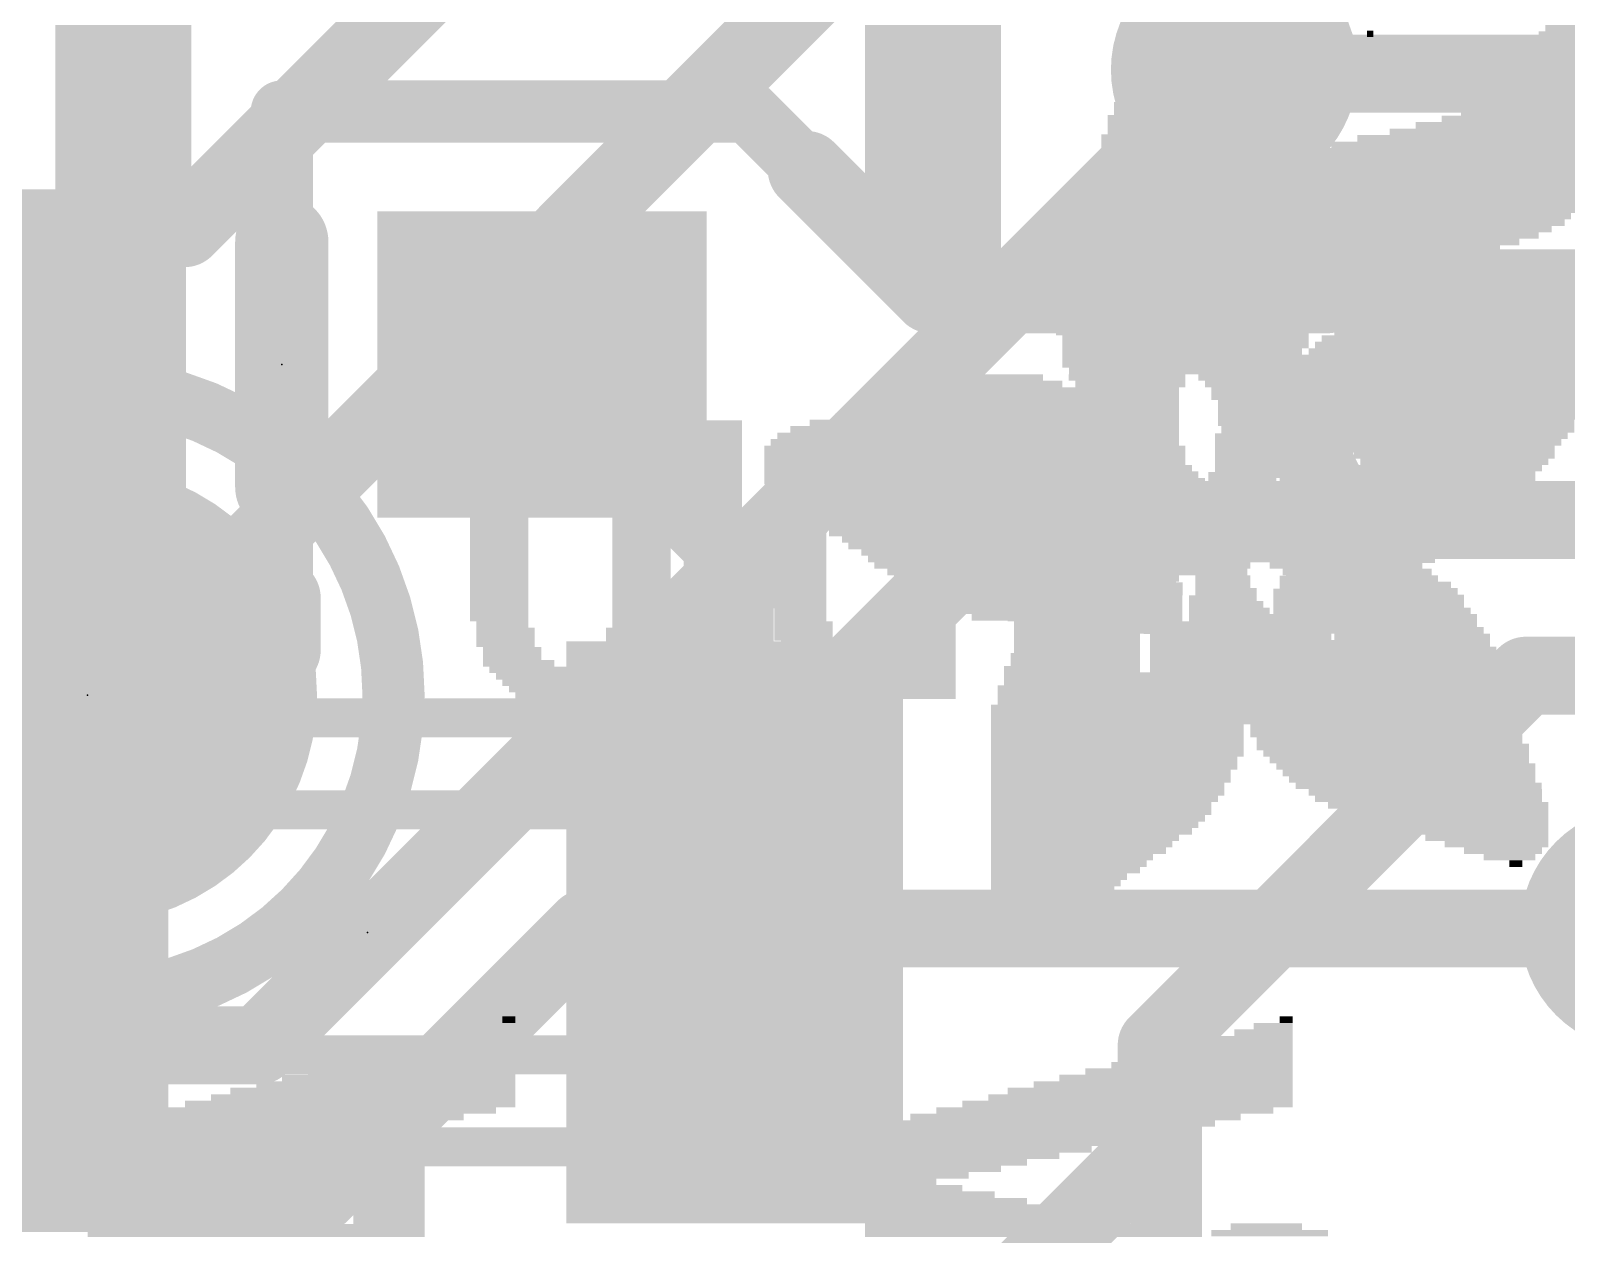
# Model space of a CAD drawing. Extents: x -0.1 to 50.8, y -0.1 to 23.
# Drawn here: x 20.71 to 25.72, y 3.51 to 7.44 of the extents above; entities that cross this region are included whole.
import ezdxf

# ---------------------------------------------------------------- set-up
doc = ezdxf.new("R2010")
doc.units = 0
for name, color, linetype in [('1', 12, 'CONTINUOUS'), ('16', 5, 'CONTINUOUS'), ('18', 110, 'CONTINUOUS'), ('200', 40, 'CONTINUOUS'), ('201', 6, 'CONTINUOUS'), ('21', 40, 'CONTINUOUS'), ('22', 6, 'CONTINUOUS'), ('23', 40, 'CONTINUOUS'), ('24', 6, 'CONTINUOUS')]:
    doc.layers.add(name, color=color, linetype=linetype)

# ---------------------------------------------------------------- blocks, each defined once
blk = doc.blocks.new('RECT')
blk.add_solid([(-0.5, -0.5), (0.5, -0.5), (-0.5, 0.5), (0.5, 0.5)])
blk = doc.blocks.new('PIE')
at = {"const_width": 0.5}
blk.add_lwpolyline([(0, -0.25, 1), (0, 0.25, 1), (0, -0.25)], format="xyb", dxfattribs=at)
blk = doc.blocks.new('ROUNDV')
at = {"const_width": 0.5}
blk.add_lwpolyline([(0, -0.25, 1), (0, 0.25, 1), (0, -0.25)], format="xyb", dxfattribs=at)

msp = doc.modelspace()

# ---------------------------------------------------------------- linework, layer by layer
at = {"layer": '1'}
for points, const_width in [([(24.651, 7.299), (24.638, 7.312)], 0.254), ([(25.7125, 7.299), (24.651, 7.299)], 0.254), ([(21.5265, 7.1755), (21.5265, 5.588)], 0.2032), ([(21.5265, 7.1755), (23.0505, 7.1755)], 0.2032), ([(23.0505, 7.1755), (23.241, 6.985)], 0.2032), ([(23.241, 6.985), (23.6474, 6.5786)], 0.254), ([(24.9418, 6.5786), (24.9622, 6.599)], 0.254), ([(26.4125, 6.599), (24.9622, 6.599)], 0.254), ([(23.6474, 6.5786), (24.9418, 6.5786)], 0.254), ([(20.2438, 5.9173), (20.6765, 6.35)], 0.254), ([(22.3765, 6.35), (23.0059, 5.7206)], 0.254), ([(23.8895, 5.842), (23.0059, 4.9584)], 0.254), ([(26.646, 5.842), (23.8895, 5.842)], 0.254), ([(23.0059, 5.7206), (23.0059, 4.4958)], 0.254), ([(21.5265, 5.588), (21.5265, 5.4164)], 0.254), ([(21.5265, 5.4164), (20.6059, 4.4958)], 0.254), ([(24.384, 4.1275), (25.5905, 5.334)], 0.254), ([(25.5905, 5.334), (26.8605, 5.334)], 0.254), ([(23.0059, 4.9584), (23.0059, 4.4958)], 0.254), ([(20.3274, 4.2173), (20.6059, 4.4958)], 0.254), ([(24.384, 3.81), (24.384, 4.1275)], 0.254), ([(23.622, 3.048), (24.384, 3.81)], 0.254)]:
    msp.add_lwpolyline(points, dxfattribs=dict(at, const_width=const_width))
for points, const_width in [([(24.6829, 7.3569, 1), (24.5931, 7.2671)], 0.127), ([(24.651, 7.3625, 1), (24.651, 7.2355)], 0.127), ([(25.7125, 7.2355, 1), (25.7125, 7.3625)], 0.127), ([(24.6061, 7.2541, 1), (24.6959, 7.3439)], 0.127), ([(21.5773, 7.1755, 1), (21.4757, 7.1755)], 0.1016), ([(21.5265, 7.2263, 1), (21.5265, 7.1247)], 0.1016), ([(23.0864, 7.2114, 1), (23.0146, 7.1396)], 0.1016), ([(23.0505, 7.1247, 1), (23.0505, 7.2263)], 0.1016), ([(23.2859, 7.0299, 1), (23.1961, 6.9401)], 0.127), ([(23.2051, 6.9491, 1), (23.2769, 7.0209)], 0.1016), ([(24.9622, 6.6625, 1), (24.9622, 6.5355)], 0.127), ([(25.0071, 6.5541, 1), (24.9173, 6.6439)], 0.127), ([(23.6474, 6.6421, 1), (23.6474, 6.5151)], 0.127), ([(23.6025, 6.5337, 1), (23.6923, 6.6235)], 0.127), ([(24.8969, 6.6235, 1), (24.9867, 6.5337)], 0.127), ([(24.9418, 6.5151, 1), (24.9418, 6.6421)], 0.127), ([(20.7214, 6.3051, 1), (20.6316, 6.3949)], 0.127), ([(22.4214, 6.3949, 1), (22.3316, 6.3051)], 0.127), ([(23.8895, 5.9055, 1), (23.8895, 5.7785)], 0.127), ([(23.9344, 5.7971, 1), (23.8446, 5.8869)], 0.127), ([(23.0694, 5.7206, 1), (22.9424, 5.7206)], 0.127), ([(22.961, 5.6757, 1), (23.0508, 5.7655)], 0.127), ([(21.59, 5.588, 1), (21.463, 5.588)], 0.127), ([(21.4757, 5.588, 1), (21.5773, 5.588)], 0.1016), ([(21.5714, 5.3715, 1), (21.4816, 5.4613)], 0.127), ([(21.463, 5.4164, 1), (21.59, 5.4164)], 0.127), ([(25.5905, 5.3975, 1), (25.5905, 5.2705)], 0.127), ([(25.6354, 5.2891, 1), (25.5456, 5.3789)], 0.127), ([(23.0694, 4.9584, 1), (22.9424, 4.9584)], 0.127), ([(22.961, 5.0033, 1), (23.0508, 4.9135)], 0.127), ([(20.6508, 4.4509, 1), (20.561, 4.5407)], 0.127), ([(20.561, 4.5407, 1), (20.6508, 4.4509)], 0.127), ([(22.9424, 4.4958, 1), (23.0694, 4.4958)], 0.127), ([(22.9424, 4.4958, 1), (23.0694, 4.4958)], 0.127), ([(24.4475, 4.1275, 1), (24.3205, 4.1275)], 0.127), ([(24.3391, 4.1724, 1), (24.4289, 4.0826)], 0.127), ([(24.4289, 3.7651, 1), (24.3391, 3.8549)], 0.127), ([(24.3205, 3.81, 1), (24.4475, 3.81)], 0.127)]:
    msp.add_lwpolyline(points, format="xyb", dxfattribs=dict(at, const_width=const_width))
at = {"layer": '16', "const_width": 0.254}
for points in [[(21.209, 6.7945), (23.114, 8.6995)], [(23.6855, 8.001), (20.955, 5.2705)], [(24.638, 7.312), (21.4528, 4.1268)], [(20.1295, 6.7945), (21.209, 6.7945)], [(20.955, 5.2705), (20.8915, 5.2705)], [(22.517, 4.5085), (21.6527, 3.6442)], [(25.9715, 4.5085), (22.517, 4.5085)], [(21.4528, 4.1268), (18.0946, 4.1268)], [(21.6527, 3.6442), (11.5182, 3.6442)]]:
    msp.add_lwpolyline(points, dxfattribs=at)
at = {"layer": '16', "const_width": 0.127}
for points in [[(24.6829, 7.2671, 1), (24.5931, 7.3569)], [(21.1641, 6.8394, 1), (21.2539, 6.7496)], [(21.209, 6.731, 1), (21.209, 6.858)], [(20.8915, 5.334, 1), (20.8915, 5.207)], [(20.9101, 5.3154, 1), (20.9999, 5.2256)], [(20.955, 5.207, 1), (20.955, 5.334)], [(22.517, 4.572, 1), (22.517, 4.445)], [(22.5619, 4.4636, 1), (22.4721, 4.5534)], [(21.4079, 4.1717, 1), (21.4977, 4.0819)], [(21.4528, 4.0633, 1), (21.4528, 4.1903)], [(21.6527, 3.5807, 1), (21.6527, 3.7077)], [(21.6078, 3.6891, 1), (21.6976, 3.5993)]]:
    msp.add_lwpolyline(points, format="xyb", dxfattribs=at)
at = {"layer": '21'}
for points, const_width in [([(21.5265, 5.95), (21.5265, 6.75)], 0.3048), ([(20.4887, 5.1958), (23.1231, 5.1958)], 0.127), ([(23.4059, 4.913), (23.4059, 4.0194)], 0.127), ([(20.8059, 4.8958), (22.8059, 4.8958)], 0.127), ([(23.1059, 4.6958), (23.1059, 4.3958)], 0.127), ([(22.9059, 4.0958), (20.8059, 4.0958)], 0.127), ([(23.1823, 3.7958), (20.5221, 3.7958)], 0.127)]:
    msp.add_lwpolyline(points, dxfattribs=dict(at, const_width=const_width))
for points, const_width in [([(21.6027, 6.75, 1), (21.4503, 6.75)], 0.1524), ([(25.2625, 5.8328, 1), (25.2625, 6.4652, 1), (25.2625, 5.8328)], 0.127), ([(21.4503, 5.95, 1), (21.6027, 5.95)], 0.1524), ([(23.4059, 4.913, 0.4142), (23.1231, 5.1958)], 0.127), ([(23.1231, 5.2275, 1), (23.1231, 5.1641)], 0.0635), ([(23.1231, 5.1641, 1), (23.1231, 5.2275)], 0.0635), ([(23.4377, 4.913, 1), (23.3742, 4.913)], 0.0635), ([(20.8059, 4.8958, 0.4142), (20.5059, 4.5958)], 0.127), ([(20.8059, 4.9276, 1), (20.8059, 4.8641)], 0.0635), ([(20.8059, 4.8641, 1), (20.8059, 4.9276)], 0.0635), ([(23.1059, 4.6958, 0.4142), (22.8059, 4.8958)], 0.127), ([(22.7997, 4.9269, 1), (22.8121, 4.8647)], 0.0635), ([(22.8059, 4.8641, 1), (22.8059, 4.9276)], 0.0635), ([(23.3742, 4.913, 1), (23.4377, 4.913)], 0.0635), ([(23.1377, 4.6958, 1), (23.0742, 4.6958)], 0.0635), ([(23.0748, 4.6896, 1), (23.137, 4.702)], 0.0635), ([(20.5059, 4.3958, 0.414), (20.8059, 4.0958)], 0.127), ([(22.9059, 4.0958, 0.4144), (23.1059, 4.3958)], 0.127), ([(23.137, 4.402, 1), (23.0748, 4.3896)], 0.0635), ([(23.0742, 4.3958, 1), (23.1377, 4.3958)], 0.0635), ([(20.8059, 4.1276, 1), (20.8059, 4.0641)], 0.0635), ([(20.8059, 4.0641, 1), (20.8059, 4.1275)], 0.0635), ([(22.8997, 4.1269, 1), (22.9121, 4.0647)], 0.0635), ([(22.9059, 4.0641, 1), (22.9059, 4.1276)], 0.0635), ([(23.1823, 3.7958, 0.4142), (23.4059, 4.0194)], 0.127), ([(23.4377, 4.0194, 1), (23.3742, 4.0194)], 0.0635), ([(23.3742, 4.0194, 1), (23.4377, 4.0194)], 0.0635), ([(23.1823, 3.8276, 1), (23.1823, 3.7641)], 0.0635), ([(23.1823, 3.7641, 1), (23.1823, 3.8276)], 0.0635)]:
    msp.add_lwpolyline(points, format="xyb", dxfattribs=dict(at, const_width=const_width))
at = {"layer": '22', "const_width": 0.2032}
msp.add_lwpolyline([(20.8915, 4.2705, 1), (20.8915, 6.2705, 1), (20.8915, 4.2705)], format="xyb", dxfattribs=at)
at = {"layer": '23'}
for p in [(21.5265, 6.35), (21.8059, 4.4958)]:
    msp.add_point(p, dxfattribs=at)
at = {"layer": '24'}
msp.add_point((20.8915, 5.2705), dxfattribs=at)

# ---------------------------------------------------------------- block references
at = {"layer": '1'}
for p, xscale, yscale in [((25.7125, 7.299), 0.7, 0.22), ((23.0059, 4.4958), 1.1, 1.9)]:
    msp.add_blockref('RECT', p, dxfattribs=dict(at, xscale=xscale, yscale=yscale))
at = {"layer": '1', "xscale": 1.075, "rotation": 180}
for p in [(20.6765, 6.35), (22.3765, 6.35)]:
    msp.add_blockref('RECT', p, dxfattribs=at)
at = {"layer": '1', "xscale": 1.1, "yscale": 1.9, "rotation": 180}
msp.add_blockref('RECT', (20.6059, 4.4958), dxfattribs=at)
at = {"layer": '16', "xscale": 1.5, "yscale": 1.5}
msp.add_blockref('PIE', (20.8915, 5.2705), dxfattribs=at)
at = {"layer": '18'}
for p, xscale, yscale in [((24.638, 7.312), 0.8064, 0.8064), ((24.638, 7.312), 0.8064, 0.8064), ((25.9715, 4.5085), 0.8001, 0.8001), ((25.9715, 4.5085), 0.8001, 0.8001)]:
    msp.add_blockref('ROUNDV', p, dxfattribs=dict(at, xscale=xscale, yscale=yscale))
at = {"layer": '200', "yscale": 0.0212}
for p, xscale in [((25.0815, 7.4292), 0.0212), ((24.3619, 7.281), 0.0635), ((24.3724, 7.2175), 0.2117), ((24.3619, 7.2387), 0.1905), ((24.3619, 7.2599), 0.1482), ((24.3724, 7.1964), 0.254), ((24.3724, 7.1752), 0.254), ((24.3724, 7.154), 0.2963), ((24.383, 7.1329), 0.3175), ((24.383, 7.0905), 0.3598), ((24.3936, 7.0694), 0.381), ((24.383, 7.1117), 0.3175), ((24.4042, 7.0482), 0.4022), ((24.4042, 7.0271), 0.4022), ((24.4042, 7.0059), 0.4445), ((24.4148, 6.9847), 0.4657), ((24.4254, 6.9636), 0.4868), ((24.4148, 6.9424), 0.508), ((24.4254, 6.9212), 0.5291), ((24.4254, 6.8789), 0.5715), ((24.4359, 6.9001), 0.5503), ((24.4465, 6.8154), 0.6561), ((24.4359, 6.8577), 0.5926), ((24.4465, 6.8366), 0.6138), ((24.4465, 6.7942), 0.6561), ((24.4571, 6.7731), 0.6773), ((24.4465, 6.7519), 0.6985), ((24.4571, 6.7307), 0.7196), ((24.4571, 6.6884), 0.762), ((24.4571, 6.6672), 0.762), ((24.4571, 6.7096), 0.7196), ((24.4677, 6.6461), 0.7831), ((24.4677, 6.6249), 0.7831), ((24.4677, 6.5614), 0.8255), ((24.4677, 6.6037), 0.7831), ((24.4677, 6.5826), 0.7831), ((24.4677, 6.5402), 0.8255), ((24.4677, 6.5191), 0.8255), ((25.4942, 6.5191), 0.8043), ((25.5154, 6.5402), 0.6773), ((24.4677, 6.4979), 0.8255), ((24.4677, 6.4767), 0.8255), ((25.4519, 6.4767), 0.9313), ((25.4625, 6.4979), 0.8678), ((24.4677, 6.4556), 0.8255), ((24.4783, 6.4344), 0.8043), ((24.4783, 6.4132), 0.8043), ((25.4096, 6.4132), 1.016), ((25.4201, 6.4344), 0.9948), ((25.4413, 6.4556), 0.9525), ((24.9863, 6.3709), 1.8203), ((24.4677, 6.3921), 0.7831), ((25.399, 6.3921), 1.0371), ((24.9863, 6.3497), 1.8203), ((24.9863, 6.3286), 1.7779), ((24.0232, 6.2651), 0.8678), ((23.8645, 6.2862), 0.4233), ((23.875, 6.3074), 0.2752), ((24.2878, 6.3074), 0.381), ((24.2984, 6.2862), 0.3598), ((25.1873, 6.3074), 1.3334), ((25.1979, 6.2862), 1.3123), ((25.1979, 6.2651), 1.27), ((23.9597, 6.2228), 0.9948), ((23.9915, 6.2439), 0.9313), ((25.1873, 6.2439), 1.2488), ((25.1873, 6.2228), 1.2065), ((23.8539, 6.1593), 1.2065), ((23.8962, 6.1804), 1.1218), ((23.928, 6.2016), 1.0583), ((25.1873, 6.2016), 1.2065), ((25.1767, 6.1804), 1.1853), ((25.1662, 6.1593), 1.1641), ((23.801, 6.1169), 1.3123), ((23.8221, 6.1381), 1.27), ((25.1767, 6.1381), 1.143), ((25.1662, 6.1169), 1.1218), ((23.7904, 6.0746), 1.3758), ((23.7904, 6.0958), 1.3334), ((25.145, 6.0746), 1.0795), ((25.1556, 6.0958), 1.1006), ((23.7904, 6.0534), 1.3758), ((23.7904, 6.0323), 1.3758), ((23.801, 6.0111), 1.3969), ((24.7111, 6.0111), 0.254), ((24.7746, 6.0534), 0.3387), ((24.7428, 6.0323), 0.2752), ((25.3567, 6.0534), 0.6561), ((25.3355, 6.0111), 0.6138), ((25.3567, 6.0323), 0.6138), ((23.8115, 5.9899), 1.4181), ((23.8221, 5.9688), 1.4393), ((24.6688, 5.9688), 0.2117), ((24.6899, 5.9899), 0.2117), ((25.3143, 5.9688), 0.6138), ((25.3249, 5.9899), 0.5926), ((23.9385, 5.9476), 1.6298), ((23.6316, 5.9264), 0.9736), ((24.4994, 5.9264), 0.4657), ((25.2614, 5.9264), 0.635), ((25.2932, 5.9476), 0.6138), ((23.6211, 5.9053), 0.9101), ((23.6316, 5.8841), 0.8466), ((23.6528, 5.8629), 0.8466), ((24.5206, 5.9053), 0.381), ((24.5418, 5.8841), 0.3387), ((24.5735, 5.8629), 0.3175), ((25.1767, 5.8629), 0.7196), ((25.2191, 5.8841), 0.6773), ((25.2402, 5.9053), 0.635), ((23.6846, 5.8418), 0.8255), ((23.7163, 5.8206), 0.8466), ((24.9439, 5.8206), 1.0583), ((24.9651, 5.8418), 1.0583), ((23.7586, 5.7994), 0.889), ((24.383, 5.7783), 2.0531), ((24.9228, 5.7994), 1.0583), ((24.383, 5.7571), 2.0108), ((24.3724, 5.7359), 1.9049), ((24.3407, 5.7148), 1.7991), ((24.0761, 5.6936), 1.2276), ((24.0867, 5.6724), 1.1641), ((24.9968, 5.6936), 0.4868), ((25.0392, 5.6724), 0.4868), ((23.9915, 5.6513), 0.9313), ((23.9915, 5.6301), 0.889), ((24.002, 5.6089), 0.8255), ((24.6053, 5.6513), 0.1693), ((24.6053, 5.6301), 0.1693), ((24.6158, 5.6089), 0.1905), ((25.0603, 5.6513), 0.4868), ((25.1132, 5.6089), 0.508), ((25.1027, 5.6301), 0.4868), ((24.0126, 5.5878), 0.762), ((24.0232, 5.5666), 0.7408), ((24.6158, 5.5878), 0.1905), ((24.6264, 5.5666), 0.2117), ((25.1344, 5.5878), 0.508), ((25.145, 5.5666), 0.4868), ((24.0444, 5.5454), 0.6561), ((24.0655, 5.5243), 0.5715), ((24.637, 5.5243), 0.2752), ((24.637, 5.5454), 0.2328), ((25.1662, 5.5454), 0.4868), ((25.1873, 5.5243), 0.4868), ((24.1396, 5.4608), 0.381), ((24.1608, 5.4819), 0.381), ((24.1714, 5.5031), 0.3598), ((24.6476, 5.4819), 0.3387), ((24.6688, 5.4608), 0.381), ((24.6476, 5.5031), 0.2963), ((25.1873, 5.5031), 0.4868), ((25.1979, 5.4819), 0.508), ((25.2191, 5.4608), 0.508), ((24.129, 5.4184), 0.4022), ((24.1396, 5.4396), 0.381), ((24.9757, 5.4184), 1.0371), ((24.6688, 5.4396), 0.4233), ((25.2085, 5.4396), 0.5291), ((24.1185, 5.3973), 0.4233), ((24.1185, 5.3761), 0.4233), ((24.9545, 5.3761), 1.0795), ((24.9651, 5.3973), 1.0583), ((24.7005, 5.3338), 1.6298), ((24.7005, 5.3126), 1.6298), ((24.1079, 5.355), 0.4445), ((24.9545, 5.355), 1.1218), ((24.7005, 5.2915), 1.6721), ((24.7005, 5.2703), 1.6721), ((24.7005, 5.228), 1.7144), ((24.7005, 5.2068), 1.7144), ((24.7005, 5.2491), 1.6721), ((24.7005, 5.1856), 1.7144), ((24.256, 5.1645), 0.8255), ((25.1344, 5.1645), 0.889), ((24.256, 5.1433), 0.8255), ((24.256, 5.1221), 0.8255), ((25.1344, 5.1433), 0.889), ((25.145, 5.1221), 0.8678), ((24.256, 5.101), 0.8255), ((24.256, 5.0798), 0.8255), ((24.2454, 5.0586), 0.8043), ((25.1556, 5.101), 0.889), ((25.1662, 5.0798), 0.8678), ((25.1767, 5.0586), 0.8466), ((24.2454, 5.0375), 0.8043), ((24.2349, 5.0163), 0.7831), ((25.1979, 5.0375), 0.8466), ((25.2085, 5.0163), 0.8255), ((24.2243, 4.974), 0.762), ((24.2349, 4.9951), 0.7831), ((25.2191, 4.9951), 0.8043), ((25.2402, 4.974), 0.8043), ((24.2243, 4.9528), 0.762), ((24.2137, 4.9316), 0.7408), ((24.2031, 4.9105), 0.7196), ((25.2614, 4.9528), 0.762), ((25.272, 4.9316), 0.7408), ((25.3037, 4.9105), 0.7196), ((24.1925, 4.8681), 0.6985), ((24.2031, 4.8893), 0.7196), ((25.3355, 4.8893), 0.6561), ((25.3672, 4.8681), 0.5926), ((24.1819, 4.847), 0.6773), ((24.1714, 4.8258), 0.6561), ((25.399, 4.847), 0.5291), ((25.4307, 4.8258), 0.4657), ((24.1502, 4.8046), 0.6138), ((24.1396, 4.7835), 0.5926), ((24.129, 4.7623), 0.5715), ((25.4625, 4.8046), 0.4022), ((25.4942, 4.7835), 0.3387), ((25.5154, 4.7623), 0.254), ((24.1079, 4.7411), 0.5292), ((24.0973, 4.72), 0.508), ((25.5366, 4.7411), 0.1693), ((25.5577, 4.72), 0.0423), ((24.0867, 4.6988), 0.4868), ((24.0655, 4.6776), 0.4445), ((24.055, 4.6565), 0.4233), ((24.0444, 4.6353), 0.4022), ((24.0232, 4.6141), 0.3598), ((24.0126, 4.593), 0.3387), ((23.9915, 4.5718), 0.2963), ((23.9809, 4.5507), 0.2752), ((23.9703, 4.5295), 0.254), ((23.9597, 4.5083), 0.1905), ((23.9597, 4.4872), 0.1482), ((23.9491, 4.466), 0.0847), ((23.8116, 3.5559), 0.3598), ((23.8116, 3.5347), 0.3598), ((23.8116, 3.5135), 0.3598), ((24.7534, 3.5135), 0.381), ((24.7428, 3.5347), 0.2328)]:
    msp.add_blockref('RECT', p, dxfattribs=dict(at, xscale=xscale))
at = {"layer": '201', "yscale": 0.0212, "rotation": 180}
for p, xscale in [((21.0093, 7.4477), 0.4443), ((21.0093, 7.4265), 0.4443), ((23.654, 7.4477), 0.4443), ((23.654, 7.4265), 0.4443), ((25.8756, 7.4265), 0.4866), ((25.8862, 7.4477), 0.4655), ((21.0093, 7.4054), 0.4443), ((21.0093, 7.3842), 0.4443), ((21.0093, 7.3631), 0.4443), ((23.654, 7.4054), 0.4443), ((23.654, 7.3842), 0.4443), ((23.654, 7.3631), 0.4443), ((25.8545, 7.3842), 0.4866), ((25.8545, 7.3631), 0.4866), ((25.8651, 7.4054), 0.4655), ((21.0093, 7.3419), 0.4443), ((21.0093, 7.3207), 0.4443), ((23.654, 7.3419), 0.4443), ((23.654, 7.3207), 0.4443), ((25.8227, 7.3207), 0.5078), ((25.8333, 7.3419), 0.4866), ((21.0093, 7.2996), 0.4443), ((21.0093, 7.2784), 0.4443), ((23.654, 7.2996), 0.4443), ((23.654, 7.2784), 0.4443), ((25.8016, 7.2784), 0.5078), ((25.8227, 7.2996), 0.5078), ((21.0093, 7.2573), 0.4443), ((21.0093, 7.2361), 0.4443), ((21.0093, 7.2149), 0.4443), ((23.654, 7.2573), 0.4443), ((23.654, 7.2361), 0.4443), ((23.654, 7.2149), 0.4443), ((25.7487, 7.2149), 0.5713), ((25.7804, 7.2361), 0.5501), ((25.791, 7.2573), 0.529), ((21.0093, 7.1938), 0.4443), ((21.0093, 7.1726), 0.4443), ((23.654, 7.1938), 0.4443), ((23.654, 7.1726), 0.4443), ((25.6958, 7.1726), 0.6347), ((25.7381, 7.1938), 0.5924), ((21.0093, 7.1515), 0.4443), ((21.0093, 7.1303), 0.4443), ((23.654, 7.1515), 0.4443), ((23.654, 7.1303), 0.4443), ((25.6112, 7.1303), 0.7617), ((25.6641, 7.1515), 0.6982), ((21.0093, 7.1092), 0.4443), ((21.0093, 7.088), 0.4443), ((21.0093, 7.0668), 0.4443), ((23.654, 7.1092), 0.4443), ((23.654, 7.088), 0.4443), ((23.654, 7.0668), 0.4443), ((25.4631, 7.0668), 1.0156), ((25.5054, 7.088), 0.931), ((25.5688, 7.1092), 0.8463), ((21.0093, 7.0457), 0.4443), ((21.0093, 7.0245), 0.4443), ((23.654, 7.0457), 0.4443), ((23.654, 7.0245), 0.4443), ((25.3361, 7.0245), 1.1849), ((25.3996, 7.0457), 1.1002), ((21.0093, 7.0034), 0.4443), ((21.0093, 6.9822), 0.4443), ((23.654, 7.0034), 0.4443), ((23.654, 6.9822), 0.4443), ((25.2832, 7.0034), 1.2907), ((25.2726, 6.9822), 1.2695), ((21.0093, 6.961), 0.4443), ((21.0093, 6.9399), 0.4443), ((21.0093, 6.9187), 0.4443), ((23.654, 6.961), 0.4443), ((23.654, 6.9399), 0.4443), ((23.654, 6.9187), 0.4443), ((25.2515, 6.9399), 1.2272), ((25.2409, 6.9187), 1.206), ((25.2621, 6.961), 1.2483), ((21.0093, 6.8976), 0.4443), ((21.0093, 6.8764), 0.4443), ((23.654, 6.8976), 0.4443), ((23.654, 6.8764), 0.4443), ((25.2303, 6.8976), 1.1849), ((25.2197, 6.8764), 1.1637), ((21.0093, 6.8553), 0.4443), ((21.0093, 6.8341), 0.4443), ((21.0093, 6.8129), 0.4443), ((23.654, 6.8553), 0.4443), ((23.654, 6.8341), 0.4443), ((23.654, 6.8129), 0.4443), ((25.188, 6.8341), 1.1002), ((25.1774, 6.8129), 1.0791), ((25.2092, 6.8553), 1.1425), ((21.0093, 6.7918), 0.4443), ((21.0093, 6.7706), 0.4443), ((23.654, 6.7918), 0.4443), ((23.654, 6.7706), 0.4443), ((25.1563, 6.7918), 1.0368), ((25.1351, 6.7706), 0.9944), ((21.0093, 6.7495), 0.4443), ((21.0093, 6.7283), 0.4443), ((23.654, 6.7495), 0.4443), ((23.654, 6.7283), 0.4443), ((25.1034, 6.7495), 0.931), ((25.0716, 6.7283), 0.8675), ((21.0093, 6.7071), 0.4443), ((23.654, 6.7071), 0.4443), ((25.0082, 6.7071), 0.7405), ((22.4692, 6.1782), 0.2327), ((25.0822, 6.1782), 0.2116), ((22.4692, 6.1147), 0.4443), ((22.4692, 6.1359), 0.402), ((22.4692, 6.157), 0.3174), ((22.9347, 6.157), 0.1904), ((22.9347, 6.1359), 0.1904), ((22.9347, 6.1147), 0.1904), ((23.4742, 6.1147), 0.5078), ((23.4953, 6.1359), 0.4655), ((23.5271, 6.157), 0.402), ((23.8762, 6.157), 0.1693), ((23.8868, 6.1359), 0.1904), ((23.8868, 6.1147), 0.1904), ((24.2782, 6.1359), 0.2116), ((24.2782, 6.1147), 0.2116), ((24.2782, 6.157), 0.1693), ((24.6696, 6.1147), 0.1904), ((24.6802, 6.1359), 0.1693), ((24.6908, 6.157), 0.1904), ((25.0822, 6.1147), 0.4655), ((25.0716, 6.1359), 0.402), ((25.0822, 6.157), 0.3385), ((22.4692, 6.0724), 0.529), ((22.4692, 6.0936), 0.4866), ((22.9347, 6.0936), 0.1904), ((22.9347, 6.0724), 0.1904), ((23.453, 6.0724), 0.5501), ((23.4636, 6.0936), 0.529), ((23.8868, 6.0936), 0.1904), ((23.8868, 6.0724), 0.1904), ((24.2782, 6.0936), 0.2116), ((24.2782, 6.0724), 0.2116), ((24.6696, 6.0936), 0.1904), ((24.6696, 6.0724), 0.1904), ((25.0716, 6.0724), 0.529), ((25.0822, 6.0936), 0.5078), ((22.2787, 6.0301), 0.1904), ((22.2787, 6.0089), 0.1904), ((22.2999, 6.0512), 0.2327), ((22.6384, 6.0512), 0.2327), ((22.6596, 6.0301), 0.1904), ((22.6596, 6.0089), 0.1904), ((22.9347, 6.0512), 0.1904), ((22.9347, 6.0301), 0.1904), ((22.9347, 6.0089), 0.1904), ((23.2732, 6.0301), 0.2327), ((23.2626, 6.0089), 0.2116), ((23.453, 6.0512), 0.5501), ((23.6329, 6.0301), 0.1904), ((23.6329, 6.0089), 0.1904), ((23.8973, 6.0512), 0.1693), ((23.8973, 6.0301), 0.1693), ((23.8973, 6.0089), 0.1693), ((24.2782, 6.0089), 0.2539), ((24.2782, 6.0512), 0.2116), ((24.2782, 6.0301), 0.2116), ((24.659, 6.0512), 0.1693), ((24.659, 6.0301), 0.1693), ((24.659, 6.0089), 0.1693), ((24.8918, 6.0301), 0.2116), ((24.8918, 6.0089), 0.2116), ((24.9129, 6.0512), 0.2116), ((25.2515, 6.0512), 0.2116), ((25.2621, 6.0301), 0.1904), ((25.2726, 6.0089), 0.1693), ((22.2576, 5.9878), 0.1904), ((22.2576, 5.9666), 0.1904), ((22.6808, 5.9878), 0.1904), ((22.6808, 5.9666), 0.1904), ((22.9347, 5.9878), 0.1904), ((22.9347, 5.9666), 0.1904), ((23.2414, 5.9878), 0.2116), ((23.2309, 5.9666), 0.1904), ((23.6329, 5.9878), 0.1904), ((23.6329, 5.9666), 0.1904), ((23.9079, 5.9878), 0.1904), ((23.9079, 5.9666), 0.1904), ((24.2782, 5.9878), 0.2539), ((24.2782, 5.9666), 0.2539), ((24.6485, 5.9878), 0.1904), ((24.6485, 5.9666), 0.1904), ((24.8812, 5.9878), 0.1904), ((24.8812, 5.9666), 0.1904), ((25.2832, 5.9878), 0.1904), ((25.2832, 5.9666), 0.1904), ((22.247, 5.9243), 0.1693), ((22.2576, 5.9455), 0.1904), ((22.6808, 5.9455), 0.1904), ((22.6808, 5.9243), 0.1904), ((22.9347, 5.9455), 0.1904), ((22.9347, 5.9243), 0.1904), ((23.2309, 5.9455), 0.1904), ((23.2309, 5.9243), 0.1904), ((23.6329, 5.9455), 0.1904), ((23.6329, 5.9243), 0.1904), ((23.9185, 5.9455), 0.1693), ((23.9185, 5.9243), 0.1693), ((24.2782, 5.9455), 0.2539), ((24.2782, 5.9243), 0.2539), ((24.6379, 5.9243), 0.1693), ((24.6485, 5.9455), 0.1904), ((24.8812, 5.9455), 0.1904), ((25.2832, 5.9455), 0.1904), ((25.2832, 5.9243), 0.1904), ((22.2364, 5.9031), 0.1904), ((22.2364, 5.882), 0.1904), ((22.2364, 5.8608), 0.1904), ((22.7019, 5.9031), 0.1904), ((22.7019, 5.882), 0.1904), ((22.7019, 5.8608), 0.1904), ((22.9347, 5.9031), 0.1904), ((22.9347, 5.882), 0.1904), ((22.9347, 5.8608), 0.1904), ((23.2097, 5.882), 0.1904), ((23.2097, 5.8608), 0.1904), ((23.2203, 5.9031), 0.1693), ((23.6329, 5.9031), 0.1904), ((23.6329, 5.882), 0.1904), ((23.6329, 5.8608), 0.1904), ((23.9185, 5.9031), 0.1693), ((23.9185, 5.882), 0.1693), ((23.9291, 5.8608), 0.1904), ((24.2782, 5.882), 0.2962), ((24.2041, 5.8608), 0.1481), ((24.2782, 5.9031), 0.2539), ((24.3628, 5.8608), 0.127), ((24.6379, 5.9031), 0.1693), ((24.6379, 5.882), 0.1693), ((24.6379, 5.8608), 0.1693), ((25.2621, 5.8608), 0.2327), ((25.2726, 5.882), 0.2116), ((25.2832, 5.9031), 0.1904), ((22.2364, 5.8397), 0.1904), ((22.2364, 5.8185), 0.1904), ((22.7019, 5.8397), 0.1904), ((22.7019, 5.8185), 0.1904), ((22.9347, 5.8397), 0.1904), ((22.9347, 5.8185), 0.1904), ((23.2097, 5.8397), 0.1904), ((23.2097, 5.8185), 0.1904), ((23.6329, 5.8397), 0.1904), ((23.6329, 5.8185), 0.1904), ((23.9397, 5.8397), 0.1693), ((23.9397, 5.8185), 0.1693), ((24.1936, 5.8397), 0.127), ((24.1936, 5.8185), 0.127), ((24.3628, 5.8397), 0.127), ((24.3628, 5.8185), 0.127), ((24.6273, 5.8397), 0.1904), ((24.6167, 5.8185), 0.1693), ((25.2092, 5.8185), 0.2962), ((25.2515, 5.8397), 0.2539), ((22.2364, 5.7973), 0.1904), ((22.2364, 5.7762), 0.1904), ((22.7019, 5.7973), 0.1904), ((22.7019, 5.7762), 0.1904), ((22.9347, 5.7973), 0.1904), ((22.9347, 5.7762), 0.1904), ((23.2097, 5.7973), 0.1904), ((23.2097, 5.7762), 0.1904), ((23.6329, 5.7973), 0.1904), ((23.6329, 5.7762), 0.1904), ((23.9397, 5.7973), 0.1693), ((23.9397, 5.7762), 0.1693), ((24.1936, 5.7973), 0.127), ((24.1936, 5.7762), 0.127), ((24.3628, 5.7973), 0.127), ((24.3628, 5.7762), 0.127), ((24.6167, 5.7973), 0.1693), ((24.6167, 5.7762), 0.1693), ((25.1563, 5.7762), 0.3597), ((25.188, 5.7973), 0.3385), ((22.2364, 5.755), 0.1904), ((22.2364, 5.7339), 0.1904), ((22.2364, 5.7127), 0.1904), ((22.7019, 5.755), 0.1904), ((22.7019, 5.7339), 0.1904), ((22.7019, 5.7127), 0.1904), ((22.9347, 5.755), 0.1904), ((22.9347, 5.7339), 0.1904), ((22.9347, 5.7127), 0.1904), ((23.2097, 5.755), 0.1904), ((23.2097, 5.7339), 0.1904), ((23.2097, 5.7127), 0.1904), ((23.6329, 5.755), 0.1904), ((23.6329, 5.7339), 0.1904), ((23.6329, 5.7127), 0.1904), ((23.9397, 5.755), 0.1693), ((23.9608, 5.7339), 0.1693), ((23.9608, 5.7127), 0.1693), ((24.1724, 5.7127), 0.127), ((24.183, 5.755), 0.1481), ((24.183, 5.7339), 0.1481), ((24.3734, 5.755), 0.1481), ((24.384, 5.7339), 0.127), ((24.384, 5.7127), 0.127), ((24.5956, 5.7127), 0.1693), ((24.6167, 5.755), 0.1693), ((24.6167, 5.7339), 0.1693), ((25.0716, 5.7127), 0.4443), ((25.1034, 5.7339), 0.4232), ((25.1245, 5.755), 0.4232), ((22.2364, 5.6916), 0.1904), ((22.2364, 5.6704), 0.1904), ((22.7019, 5.6916), 0.1904), ((22.7019, 5.6704), 0.1904), ((22.9347, 5.6916), 0.1904), ((22.9347, 5.6704), 0.1904), ((23.2097, 5.6916), 0.1904), ((23.2097, 5.6704), 0.1904), ((23.6329, 5.6916), 0.1904), ((23.6329, 5.6704), 0.1904), ((23.9608, 5.6916), 0.1693), ((23.9608, 5.6704), 0.1693), ((24.1724, 5.6916), 0.127), ((24.1724, 5.6704), 0.127), ((24.384, 5.6916), 0.127), ((24.384, 5.6704), 0.127), ((24.5956, 5.6916), 0.1693), ((24.5956, 5.6704), 0.1693), ((25.0082, 5.6704), 0.402), ((25.0399, 5.6916), 0.4232), ((22.2364, 5.6492), 0.1904), ((22.2364, 5.6281), 0.1904), ((22.7019, 5.6492), 0.1904), ((22.7019, 5.6281), 0.1904), ((22.9347, 5.6492), 0.1904), ((22.9347, 5.6281), 0.1904), ((23.2097, 5.6492), 0.1904), ((23.2097, 5.6281), 0.1904), ((23.6329, 5.6492), 0.1904), ((23.6329, 5.6281), 0.1904), ((23.9608, 5.6492), 0.1693), ((23.9608, 5.6281), 0.1693), ((24.1618, 5.6281), 0.1481), ((24.1724, 5.6492), 0.127), ((24.384, 5.6492), 0.127), ((24.3946, 5.6281), 0.1481), ((24.5956, 5.6492), 0.1693), ((24.5956, 5.6281), 0.1693), ((24.9764, 5.6492), 0.3808), ((24.9447, 5.6281), 0.3174), ((22.2364, 5.6069), 0.1904), ((22.2364, 5.5858), 0.1904), ((22.2364, 5.5646), 0.1904), ((22.7019, 5.6069), 0.1904), ((22.7019, 5.5858), 0.1904), ((22.7019, 5.5646), 0.1904), ((22.9347, 5.6069), 0.1904), ((22.9347, 5.5858), 0.1904), ((22.9347, 5.5646), 0.1904), ((23.2097, 5.6069), 0.1904), ((23.2097, 5.5858), 0.1904), ((23.2097, 5.5646), 0.1904), ((23.6329, 5.6069), 0.1904), ((23.6329, 5.5858), 0.1904), ((23.6329, 5.5646), 0.1904), ((23.9714, 5.6069), 0.1481), ((23.982, 5.5858), 0.1693), ((23.982, 5.5646), 0.1693), ((24.1618, 5.6069), 0.1481), ((24.1512, 5.5858), 0.127), ((24.1512, 5.5646), 0.127), ((24.3946, 5.6069), 0.1481), ((24.4051, 5.5858), 0.1269), ((24.4051, 5.5646), 0.1269), ((24.5744, 5.5858), 0.1693), ((24.5744, 5.5646), 0.1693), ((24.585, 5.6069), 0.1481), ((24.9024, 5.6069), 0.2751), ((24.8918, 5.5858), 0.2539), ((24.8706, 5.5646), 0.2116), ((22.2364, 5.5434), 0.1904), ((22.2364, 5.5223), 0.1904), ((22.7019, 5.5434), 0.1904), ((22.7019, 5.5223), 0.1904), ((22.9347, 5.5434), 0.1904), ((22.9347, 5.5223), 0.1904), ((23.2203, 5.5434), 0.1693), ((23.2203, 5.5223), 0.1693), ((23.6329, 5.5434), 0.1904), ((23.6329, 5.5223), 0.1904), ((23.982, 5.5434), 0.1693), ((23.982, 5.5223), 0.1693), ((24.1512, 5.5434), 0.127), ((24.1512, 5.5223), 0.127), ((24.4051, 5.5434), 0.1269), ((24.4051, 5.5223), 0.1269), ((24.5744, 5.5434), 0.1693), ((24.5744, 5.5223), 0.1693), ((24.8706, 5.5434), 0.2116), ((24.86, 5.5223), 0.1904), ((25.3044, 5.5223), 0.1904), ((22.247, 5.5011), 0.1693), ((22.2576, 5.48), 0.1904), ((22.2576, 5.4588), 0.1904), ((22.6808, 5.48), 0.1904), ((22.6808, 5.4588), 0.1904), ((22.6913, 5.5011), 0.1693), ((22.9347, 5.5011), 0.1904), ((22.9347, 5.48), 0.1904), ((22.9347, 5.4588), 0.1904), ((23.2309, 5.5011), 0.1904), ((23.2309, 5.48), 0.1904), ((23.2309, 5.4588), 0.1904), ((23.6329, 5.5011), 0.1904), ((23.6329, 5.48), 0.1904), ((23.6329, 5.4588), 0.1904), ((24.056, 5.4588), 0.2751), ((24.0666, 5.5011), 0.2962), ((24.0666, 5.48), 0.2962), ((24.5004, 5.5011), 0.3174), ((24.4898, 5.48), 0.2962), ((24.5004, 5.4588), 0.2751), ((24.86, 5.5011), 0.1904), ((24.86, 5.48), 0.1904), ((24.86, 5.4588), 0.1904), ((25.3044, 5.5011), 0.1904), ((25.3044, 5.48), 0.1904), ((25.3044, 5.4588), 0.1904), ((22.2576, 5.4377), 0.1904), ((22.2787, 5.4165), 0.1904), ((22.6596, 5.4165), 0.1904), ((22.6808, 5.4377), 0.1904), ((22.9347, 5.4377), 0.1904), ((22.9347, 5.4165), 0.1904), ((23.252, 5.4377), 0.1904), ((23.2626, 5.4165), 0.2116), ((23.6329, 5.4377), 0.1904), ((23.6329, 5.4165), 0.1904), ((24.056, 5.4377), 0.2751), ((24.056, 5.4165), 0.2751), ((24.5004, 5.4377), 0.2751), ((24.5004, 5.4165), 0.2751), ((24.86, 5.4377), 0.1904), ((24.8812, 5.4165), 0.1904), ((25.2938, 5.4165), 0.2116), ((25.3044, 5.4377), 0.1904), ((22.2787, 5.3953), 0.1904), ((22.2999, 5.3742), 0.2327), ((22.6384, 5.3742), 0.2327), ((22.6596, 5.3953), 0.1904), ((22.9347, 5.3953), 0.1904), ((22.9347, 5.3742), 0.1904), ((23.2732, 5.3953), 0.2327), ((23.453, 5.3742), 0.5501), ((23.6329, 5.3953), 0.1904), ((24.0666, 5.3953), 0.2539), ((24.0666, 5.3742), 0.2539), ((24.5004, 5.3953), 0.2751), ((24.4898, 5.3742), 0.2539), ((24.8918, 5.3953), 0.2116), ((24.9024, 5.3742), 0.2327), ((25.2621, 5.3742), 0.2327), ((25.2726, 5.3953), 0.2116), ((22.4692, 5.353), 0.529), ((22.4692, 5.3319), 0.4866), ((22.4692, 5.3107), 0.4443), ((22.9347, 5.353), 0.1904), ((22.9347, 5.3319), 0.1904), ((22.9347, 5.3107), 0.1904), ((23.4636, 5.353), 0.529), ((23.4742, 5.3319), 0.5078), ((23.4848, 5.3107), 0.4866), ((24.0666, 5.353), 0.2539), ((24.0666, 5.3319), 0.2539), ((24.056, 5.3107), 0.2327), ((24.4898, 5.353), 0.2539), ((24.5004, 5.3319), 0.2327), ((24.5004, 5.3107), 0.2327), ((25.0928, 5.353), 0.5713), ((25.0928, 5.3319), 0.529), ((25.0928, 5.3107), 0.4866), ((22.4692, 5.2896), 0.402), ((22.4692, 5.2684), 0.3597), ((22.9347, 5.2896), 0.1904), ((22.9347, 5.2684), 0.1904), ((23.4953, 5.2896), 0.4655), ((23.5271, 5.2684), 0.402), ((24.0666, 5.2896), 0.2116), ((24.0666, 5.2684), 0.2116), ((24.5004, 5.2896), 0.2327), ((24.4898, 5.2684), 0.2116), ((25.0928, 5.2896), 0.4443), ((25.0928, 5.2684), 0.3597), ((22.4692, 5.2472), 0.2327), ((25.0928, 5.2472), 0.2327), ((22.2682, 4.2105), 0.0423), ((24.8072, 4.2105), 0.0423), ((22.1941, 4.1682), 0.1904), ((22.2259, 4.1893), 0.127), ((24.7331, 4.1682), 0.1904), ((24.7648, 4.1893), 0.127), ((22.0672, 4.1047), 0.4443), ((22.1095, 4.1258), 0.3597), ((22.1518, 4.147), 0.2751), ((24.6061, 4.1047), 0.4443), ((24.6485, 4.1258), 0.3597), ((24.6908, 4.147), 0.2751), ((21.9931, 4.0624), 0.5924), ((22.0249, 4.0835), 0.529), ((24.5321, 4.0624), 0.5924), ((24.5638, 4.0835), 0.529), ((21.9085, 4.0201), 0.7617), ((21.9508, 4.0412), 0.6771), ((24.4475, 4.0201), 0.7617), ((24.4898, 4.0412), 0.6771), ((21.7921, 3.9566), 0.9944), ((21.8238, 3.9777), 0.931), ((21.8662, 3.9989), 0.8463), ((24.3311, 3.9566), 0.9944), ((24.3628, 3.9777), 0.931), ((24.4051, 3.9989), 0.8463), ((21.6757, 3.9143), 1.1002), ((21.7498, 3.9354), 1.0791), ((24.2147, 3.9143), 1.1002), ((24.2888, 3.9354), 1.0791), ((21.4959, 3.872), 1.0791), ((21.5805, 3.8931), 1.0791), ((24.0349, 3.872), 1.0791), ((24.1195, 3.8931), 1.0791), ((21.443, 3.8508), 1.1002), ((21.443, 3.8296), 1.1002), ((21.3055, 3.8085), 0.8252), ((21.8767, 3.8085), 0.2327), ((23.982, 3.8508), 1.1002), ((23.982, 3.8296), 1.1002), ((23.8445, 3.8085), 0.8252), ((24.4157, 3.8085), 0.2327), ((21.2103, 3.7662), 0.6347), ((21.2632, 3.7873), 0.7405), ((21.8767, 3.7873), 0.2327), ((21.8767, 3.7662), 0.2327), ((23.7492, 3.7662), 0.6347), ((23.8021, 3.7873), 0.7405), ((24.4157, 3.7873), 0.2327), ((24.4157, 3.7662), 0.2327), ((21.115, 3.7238), 0.4443), ((21.1574, 3.745), 0.529), ((21.0622, 3.7027), 0.3385), ((21.8767, 3.745), 0.2327), ((21.8767, 3.7238), 0.2327), ((21.8767, 3.7027), 0.2327), ((23.6963, 3.745), 0.529), ((23.6011, 3.7027), 0.3385), ((23.654, 3.7238), 0.4443), ((24.4157, 3.745), 0.2327), ((24.4157, 3.7238), 0.2327), ((24.4157, 3.7027), 0.2327), ((21.0093, 3.6815), 0.2327), ((21.0516, 3.6604), 0.3174), ((21.8767, 3.6815), 0.2327), ((21.8767, 3.6604), 0.2327), ((23.5482, 3.6815), 0.2327), ((23.5906, 3.6604), 0.3174), ((24.4157, 3.6815), 0.2327), ((24.4157, 3.6604), 0.2327), ((21.1045, 3.6392), 0.4232), ((21.1574, 3.6181), 0.529), ((21.8767, 3.6392), 0.2327), ((21.8767, 3.6181), 0.2327), ((23.6963, 3.6181), 0.529), ((23.6435, 3.6392), 0.4232), ((24.4157, 3.6392), 0.2327), ((24.4157, 3.6181), 0.2327), ((21.1997, 3.5969), 0.6136), ((21.2526, 3.5757), 0.7194), ((21.3055, 3.5546), 0.8252), ((21.8767, 3.5969), 0.2327), ((21.8767, 3.5757), 0.2327), ((21.8767, 3.5546), 0.2327), ((23.7387, 3.5969), 0.6136), ((23.7916, 3.5757), 0.7194), ((23.8445, 3.5546), 0.8252), ((24.4157, 3.5969), 0.2327), ((24.4157, 3.5757), 0.2327), ((24.4157, 3.5546), 0.2327), ((21.443, 3.5334), 1.1002), ((21.443, 3.5123), 1.1002), ((23.982, 3.5334), 1.1002), ((23.982, 3.5123), 1.1002)]:
    msp.add_blockref('RECT', p, dxfattribs=dict(at, xscale=xscale))

doc.saveas('drawing.dxf')
